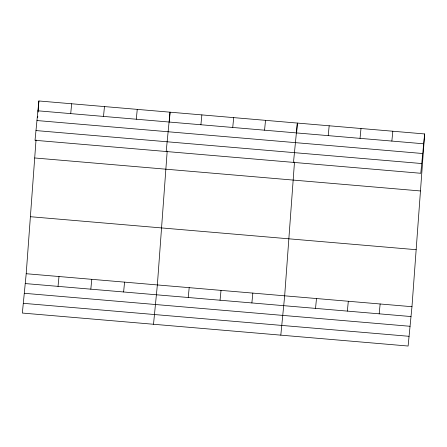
<?xml version="1.0" encoding="UTF-8"?>
<svg xmlns="http://www.w3.org/2000/svg" width="447" height="447" viewBox="0 0 447 447"><rect width="100%" height="100%" fill="white"/><g stroke="black" fill="none" stroke-linecap="round" stroke-linejoin="round"><path stroke-width="0.67" d="M424.65 133.949L420.795 173.28L35.028 140.297L38.889 100.966L424.65 133.949L411.972 306.703L408.111 346.034L22.35 313.051L26.205 273.72L36.028 139.9M37.66 117.65L37.766 116.259M38.073 112.091L38.889 100.966M167.189 151.114L157.366 284.935L153.511 324.265M169.335 121.914L170.044 112.18L166.189 151.511M294.489 161.998L284.666 295.819L280.811 335.149M296.635 132.798L297.35 123.065L293.495 162.395M70.71 113.616L71.676 103.771M58.032 286.371L58.998 276.525M103.503 116.416L104.469 106.57M90.819 289.175L91.786 279.33M136.29 119.22L137.257 109.375M123.612 291.98L124.573 282.135M200.904 124.747L201.871 114.901M188.226 297.501L189.193 287.656M232.731 127.468L233.697 117.622M220.053 300.222L221.019 290.377M264.557 130.189L265.524 120.344M251.879 302.943L252.84 293.098M328.21 135.631L329.176 125.786M315.526 308.385L316.493 298.54M360.036 138.352L360.997 128.507M347.353 311.106L348.319 301.261M391.857 141.073L392.824 131.228M379.179 313.828L380.146 303.982M37.922 110.811L423.683 143.794M36.967 120.539L422.728 153.522M35.983 130.563L421.75 163.546M34.704 157.975L420.465 190.958M30.39 216.711L416.151 249.694M26.205 273.72L411.972 306.703M25.239 283.566L411.005 316.549M24.289 293.299L410.05 326.282M23.305 303.323L409.066 336.306"/></g></svg>
